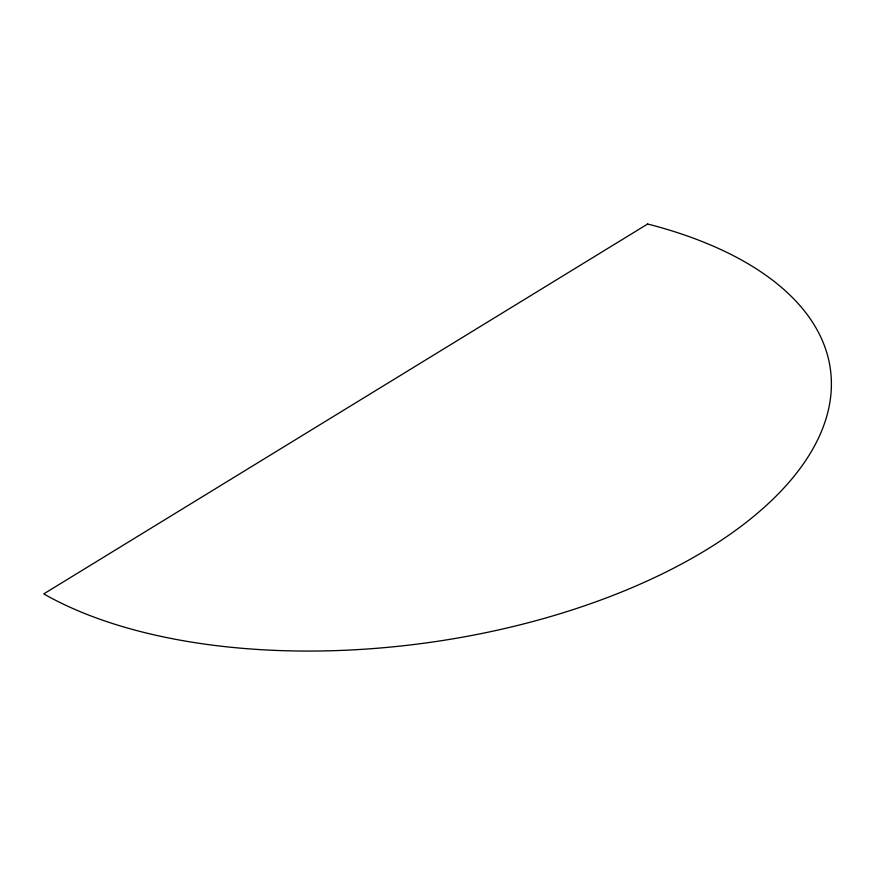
<?xml version="1.0" encoding="UTF-8"?>
<svg xmlns="http://www.w3.org/2000/svg" width="875" height="875" viewBox="0 0 875 875"><rect width="100%" height="100%" fill="white"/><g stroke="black" fill="none" stroke-linecap="round" stroke-linejoin="round"><path stroke-width="1.31" d="M647.642 224.011L43.75 593.895A440.344 217.547 -7.6 0 0 706.967 549.456A440.344 217.547 -7.6 0 0 647.642 224.011"/></g></svg>
